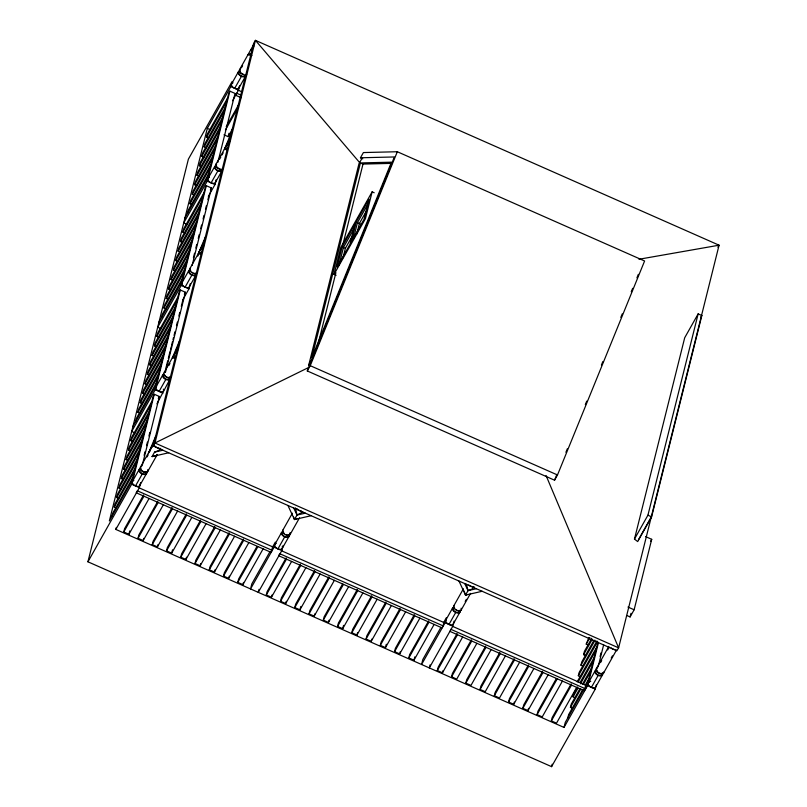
<?xml version="1.0" encoding="UTF-8"?>
<svg xmlns="http://www.w3.org/2000/svg" width="807" height="807" viewBox="0 0 807 807"><rect width="100%" height="100%" fill="white"/><g stroke="black" fill="none" stroke-linecap="round" stroke-linejoin="round"><path stroke-width="1.21" d="M295.443 507.855L296.996 515.068L294.474 519.537L287.928 505.464M87.933 561.803L188.384 159.15L232.093 81.588L230.832 86.621L207.298 128.384L109.359 520.969L132.903 479.207L131.642 484.24L87.933 561.803L551.574 766.65L595.284 689.077L596.323 684.891M111.911 516.51L112.748 513.151L132.913 477.351M116.329 507.936L114.271 507.028L115.108 503.669L135.283 467.868M118.7 498.464L116.632 497.546L117.469 494.197L137.644 458.396M121.06 488.981L119.002 488.074L119.84 484.714L140.015 448.914M123.431 479.499L121.363 478.591L122.2 475.232L142.375 439.432M125.791 470.027L123.733 469.109L124.571 465.76L144.735 429.96M128.152 460.545L126.094 459.637L126.931 456.278L147.106 420.477M130.522 451.063L128.464 450.155L129.291 446.796L149.466 410.995M132.883 441.59L130.825 440.672L131.662 437.323L151.837 401.523M135.556 421.718L136.393 418.359L156.568 382.558M139.974 413.154L137.916 412.236L138.754 408.887L158.929 373.086M142.345 403.671L140.287 402.764L141.124 399.404L161.289 363.604M144.705 394.189L142.647 393.281L143.485 389.922L163.66 354.122M147.076 384.707L145.008 383.799L145.845 380.45L166.02 344.639M149.436 375.235L147.378 374.327L148.216 370.968L168.391 335.167M151.807 365.753L149.739 364.845L150.576 361.486L170.751 325.685M154.167 356.27L152.109 355.362L152.947 352.003L173.122 316.203M156.528 346.798L154.47 345.88L155.307 342.531L175.482 306.731M158.898 337.316L156.84 336.408L157.678 333.049L177.843 297.248M161.561 317.444L162.399 314.094L182.574 278.294M165.99 308.879L163.932 307.971L164.769 304.612L184.944 268.812M168.36 299.397L166.292 298.489L167.13 295.13L187.305 259.329M170.721 289.925L168.663 289.007L169.5 285.658L189.665 249.857M173.081 280.443L171.023 279.535L171.861 276.176L192.036 240.375M175.452 270.96L173.394 270.052L174.231 266.693L194.396 230.893M177.812 261.488L175.755 260.57L176.592 257.221L196.767 221.421M180.183 252.006L178.115 251.098L178.952 247.739L199.127 211.938M182.543 242.524L180.486 241.616L181.323 238.257L201.498 202.456M184.914 233.041L182.846 232.134L183.683 228.785L203.858 192.974M187.577 213.179L188.414 209.82L208.589 174.019M192.005 204.605L189.948 203.697L190.785 200.338L210.95 164.537M194.366 195.133L192.308 194.215L193.145 190.866L213.32 155.065M196.737 185.65L194.669 184.742L195.506 181.383L215.681 145.583M199.097 176.168L197.039 175.26L197.876 171.901L218.051 136.101M201.457 166.696L199.4 165.778L200.237 162.429L220.412 126.628M203.828 157.214L201.77 156.306L202.607 152.947L222.772 117.146M206.189 147.731L204.131 146.824L204.968 143.464L225.143 107.664M208.559 138.259L206.491 137.341L207.328 133.992L227.503 98.192M590.744 681.491L588.807 680.634L587.557 685.668L564.022 727.43L115.835 529.422L116.339 527.405M131.43 483.322L153.148 396.237L154.278 394.25L159.423 396.519L142.224 465.468M155.015 388.782L179.164 291.963L180.284 289.975L185.439 292.255L165.516 372.128M181.323 283.297L205.18 187.698L206.299 185.701L211.454 187.981L192.127 265.432M207.338 179.033L228.764 93.158L229.884 91.161L235.039 93.441L217.84 162.389M135.001 432.925L131.692 431.463L155.226 389.7L156.487 384.667L132.943 426.429M161.017 328.661L157.708 327.198L181.242 285.426L182.493 280.392L158.959 322.164M187.032 224.386L183.714 222.924L207.248 181.161L208.509 176.128L184.974 217.89M132.55 481.335L154.278 394.25M156.437 385.585L180.284 289.975M182.15 282.521L206.299 185.701M208.156 178.256L229.884 91.161M149.093 498.474L128.918 534.274L123.774 531.995L124.611 528.635L143.555 495.004M144.12 455.36L145.028 451.728M146.541 445.686L147.439 442.054M148.952 436.002L149.86 432.381M165.899 368.063L167.715 360.8M168.32 358.379L170.126 351.116M170.62 349.159L171.175 346.919M171.639 345.073L172.547 341.442M172.98 339.676L173.535 337.437M174.05 335.389L174.958 331.758M176.471 325.705L177.369 322.074M178.882 316.021L179.79 312.39M181.293 306.337L182.997 299.528M193.418 257.746L194.548 253.247M195.839 248.062L196.747 244.43M198.25 238.378L199.158 234.746M200.671 228.694L201.568 225.062M203.082 219.02L203.989 215.388M205.503 209.336L206.4 205.704M207.913 199.652L208.821 196.02M115.835 529.422L139.369 487.65L140.63 482.616M156.921 403.823L169.087 380.833M182.937 299.548L188.969 288.845L190.22 283.812M208.337 196.353L214.975 184.571L216.236 179.537M232.527 100.744L238.559 90.031L239.608 85.835M128.918 534.274L129.756 530.915M223.993 134.83L228.119 136.655L228.956 133.296M153.219 445.948L253.67 43.296L255.426 40.35L719.067 245.197L618.616 647.85L616.851 650.795L153.219 445.948L154.974 443.003L255.426 40.35L359.922 162.923M163.347 504.768L143.172 540.569L138.027 538.289L138.865 534.94L157.809 501.308M143.172 540.569L143.737 538.33M177.601 511.063L157.426 546.864L152.281 544.594L153.118 541.235L172.062 507.603M157.426 546.864L157.99 544.624M191.854 517.358L171.679 553.158L166.524 550.888L167.362 547.529L186.316 513.898M171.679 553.158L172.516 549.809M206.108 523.662L185.933 559.463L180.778 557.183L181.615 553.824L200.57 520.192M185.933 559.463L186.488 557.223M220.361 529.957L200.186 565.757L195.032 563.478L195.869 560.129L214.823 526.497M200.186 565.757L200.741 563.518M234.615 536.252L214.44 572.052L209.285 569.772L210.123 566.423L229.077 532.791M214.44 572.052L214.995 569.813M248.869 542.546L228.694 578.347L223.539 576.077L224.376 572.718L243.331 539.086M228.694 578.347L229.249 576.117M263.112 548.851L242.947 584.651L237.793 582.372L238.63 579.012L256.969 546.47M242.947 584.651L243.502 582.412M362.757 158.797L360.457 157.779L363.402 152.563L397.326 151.736L644.601 260.994L557.496 474.98L308.758 365.026L358.974 163.7L362.343 157.738M360.416 162.933L311.795 357.844L391.445 162.177L360.416 162.933L362.999 164.073L391.536 163.377M336.105 275.288L334.048 274.38L340.746 247.537L372.128 191.844L374.186 192.752M342.148 246.912L337.124 267.046L350.016 244.168L355.04 224.043L342.148 246.912L345.366 248.334L343.005 257.806M318.019 344.367L335.914 272.615M342.884 244.682L362.999 164.073M339.001 265.241L343.439 247.477L354.444 227.937M259.027 589.332L258.27 592.348L281.814 550.586L283.065 545.552M270.93 552.301L272.05 550.313L137.341 490.787L136.222 492.784L270.93 552.301L272.887 546.954L139.329 487.942M272.05 550.313L272.887 546.954M269.911 551.776L251.804 583.905L250.543 588.939L274.077 547.166L275.338 542.133L272.322 547.489M356.159 222.046L351.136 242.181L364.028 219.312L369.041 199.178L356.159 222.046L360.346 223.902M353.305 239.195L357.44 222.621L368.496 203.011M291.62 561.44L271.445 597.241L266.3 594.961L267.137 591.612L286.082 557.98M356.714 234.131L359.377 223.468L366.741 210.405M372.128 191.844L365.43 218.687L334.048 274.38M271.445 597.241L272.009 595.001M305.873 567.735L285.698 603.535L280.554 601.265L281.391 597.906L300.335 564.275M285.698 603.535L286.263 601.306M320.127 574.029L299.952 609.84L294.807 607.56L295.634 604.201L314.589 570.569M299.952 609.84L300.789 606.481M334.38 580.334L314.205 616.134L309.051 613.855L309.888 610.506L328.842 576.874M314.205 616.134L314.76 613.895M348.634 586.628L328.459 622.429L323.304 620.149L324.142 616.8L342.481 584.248M328.459 622.429L329.014 620.19M362.888 592.923L342.713 628.724L337.558 626.454L338.395 623.095L357.35 589.463M342.713 628.724L343.55 625.375M377.141 599.218L356.966 635.028L351.812 632.749L352.649 629.389L371.603 595.758M356.966 635.028L357.521 632.789M391.385 605.522L371.22 641.323L366.065 639.043L366.903 635.684L385.857 602.062M371.22 641.323L371.775 639.083M405.639 611.817L385.474 647.618L380.319 645.338L381.156 641.989L400.101 608.357M385.474 647.618L386.311 644.258M419.892 618.112L399.717 653.912L394.573 651.642L395.41 648.283L414.354 614.652M399.717 653.912L400.282 651.673M434.146 624.406L413.971 660.207L408.826 657.937L409.663 654.578L428.608 620.946M413.971 660.207L414.808 656.858M430.06 664.897L429.304 667.914L452.838 626.151L454.099 621.118M443.083 625.869L279.777 553.723L278.657 555.71L441.964 627.866L443.083 625.869L443.921 622.52L281.764 550.878M440.935 627.342L422.838 659.47L421.577 664.504L445.111 622.732L446.372 617.698L443.356 623.054M462.653 637.005L442.478 672.806L437.323 670.526L438.161 667.177L457.115 633.545M442.478 672.806L443.033 670.567M476.907 643.3L456.732 679.101L451.577 676.831L452.414 673.472L471.369 639.84M491.16 649.595L470.985 685.395L465.831 683.126L466.668 679.766L485.622 646.135M505.414 655.899L485.239 691.7L480.084 689.42L480.922 686.061L499.876 652.429M519.668 662.194L499.493 697.994L494.338 695.715L495.175 692.366L514.13 658.734M533.911 668.489L513.746 704.289L508.592 702.019L509.429 698.66L528.383 665.029M513.746 704.289L514.301 702.05M548.165 674.783L528 710.584L522.845 708.314L523.682 704.955L542.627 671.323M528 710.584L528.555 708.354M562.418 681.088L542.243 716.888L537.099 714.609L537.936 711.249L556.275 678.707M576.672 687.382L556.497 723.183L551.352 720.903L552.19 717.554L571.134 683.922M551.574 766.65L552.18 764.209M564.022 727.43L565.273 722.406L583.986 689.198M567.815 717.937L568.653 714.578L582.715 689.632M572.506 708.304L570.448 707.396L571.285 704.037L579.84 688.845M575.139 697.752L573.081 696.844L573.918 693.495L577.58 686.979M580.404 676.669L578.337 675.752L579.174 672.402L596.908 640.94M583.037 666.118L580.969 665.21L581.807 661.851L594.033 640.153M585.66 655.577L583.602 654.659L584.439 651.31L591.773 638.287M588.293 645.025L586.235 644.117L588.908 637.51M449.691 631.276L584.399 690.792L585.519 688.805L586.356 685.446L452.798 626.444M587.647 683.519L597.977 642.09M588.464 682.742L598.491 642.533M600.095 656.545L601.003 652.893M598.179 666.743L603.646 644.813M634.473 539.076L684.699 337.75L698.146 313.883L701.838 315.517L651.612 516.843L637.681 541.578L634.473 539.076L647.92 515.209L698.146 313.883M626.726 615.459L630.096 616.941L631.013 613.3M630.096 616.941L634.131 609.779L651.713 539.318L645.529 536.584M156.881 454.765L156.417 456.237L157.426 454.452M557.496 474.98L554.55 480.195L307.275 370.948L394.381 156.962L360.457 157.779M397.326 151.736L310.221 365.732L307.275 370.948M554.55 480.195L556.921 474.385M565.909 452.283L567.331 448.803M585.327 404.61L586.739 401.119M601.417 365.067L602.839 361.576M620.825 317.383L622.247 313.893M631.245 291.791L632.668 288.311M636.925 277.84L638.347 274.35M231.337 132.802L224.407 149.305L227.251 149.749M230.399 136.575L226.928 144.826L227.978 144.826M201.246 254.023L198.401 253.569L205.321 237.076M201.558 252.177L198.401 253.569L204.383 240.849M179.315 341.341L172.385 357.844L175.23 358.298M178.367 345.124L174.907 353.365L175.956 353.365M151.938 446.987L148.69 452.828L155.62 436.325M151.212 448.349L154.672 440.108M160.734 448.339L158.666 450.488L154.561 452.132L152.039 456.611L168.673 452.777M474.203 586.84L472.135 588.989L468.03 590.633L465.508 595.102L458.961 581.03M198.401 253.569L199.127 252.208M201.326 249.04L202.587 246.579M148.69 452.828L150.364 450.306M231.468 84.099L238.186 72.166M239.598 69.584L253.327 45.222M241.394 67.849L242.584 65.73M206.491 137.341L226.666 101.541M234.696 88.326L241.424 76.393M204.131 146.824L224.306 111.023M239.195 87.519L245.308 76.665M201.77 156.306L221.935 120.505M199.4 165.778L219.575 129.977M197.039 175.26L217.214 139.46M226.242 126.679L239.084 103.901M194.669 184.742L214.844 148.942M225.405 130.038L237.631 108.34M192.308 194.215L212.483 158.414M189.948 203.697L210.113 167.896M228.119 136.655L233.011 127.97M207.883 178.64L214.601 166.706M216.014 164.124L229.743 139.762M219.595 159.211L220.795 157.093M221.986 154.974L223.176 152.856M182.846 232.134L203.021 196.333M211.111 182.866L217.84 170.933M180.486 241.616L200.661 205.815M210.324 189.968L211.454 187.981M215.61 182.059L221.108 172.295M178.115 251.098L198.29 215.287M175.755 260.57L195.93 224.77M173.394 270.052L193.559 234.252M171.023 279.535L191.198 243.734M168.663 289.007L188.838 253.206M166.292 298.489L186.467 262.689M163.932 307.971L184.107 272.171M190.008 268.398L203.737 244.027M181.868 282.914L188.596 270.981M197.765 256.071L198.956 253.953M156.84 336.408L177.005 300.608M182.16 282.319A4.257 2.532 29.4 0 0 185.106 287.131L191.824 275.197M154.47 345.88L174.645 310.08M184.319 294.242L185.439 292.255M189.595 286.324L196.323 274.39M152.109 355.362L172.284 319.562M149.739 364.845L169.914 329.044M147.378 374.327L167.553 338.516M145.008 383.799L165.183 347.999M142.647 393.281L162.822 357.481M140.287 402.764L160.452 366.953M137.916 412.236L158.091 376.435M155.852 387.178L162.58 375.245M168.764 365.632L169.964 363.513M175.926 352.921L177.126 350.803M130.825 440.672L151 404.872M156.689 386.15A4.257 2.532 29.4 0 0 159.09 391.405L165.818 379.472M128.464 450.155L148.629 414.354M158.303 398.507L159.423 396.519M126.094 459.637L146.269 423.836M123.733 469.109L143.898 433.309M121.363 478.591L141.538 442.791M119.002 488.074L139.177 452.273M116.632 497.546L136.807 461.745M114.271 507.028L134.446 471.227M132.267 481.718L138.996 469.785M140.408 467.203L154.137 442.841M146.975 456.994L148.165 454.876M135.505 485.945L142.234 474.012M139.994 485.138L146.723 473.205M147.55 471.802L157.103 454.855M123.774 531.995L143.949 496.194M138.027 538.289L158.192 502.489M152.281 544.594L172.446 508.783M166.524 550.888L186.699 515.088M345.366 248.334L353.345 234.171M180.778 557.183L200.953 521.383M195.032 563.478L215.207 527.677M308.758 365.026L312.117 359.065M209.285 569.772L229.46 533.972M223.539 576.077L243.714 540.276M237.793 582.372L257.968 546.571M274.713 544.654L281.431 532.721M282.853 530.138L292.396 513.191M277.951 548.881L284.669 536.948M282.44 548.064L289.158 536.13M289.985 534.738L299.538 517.791M266.3 594.961L286.475 559.16M280.554 601.265L300.718 565.465M294.807 607.56L314.972 571.76M309.051 613.855L329.226 578.054M323.304 620.149L343.479 584.349M337.558 626.454L357.733 590.653M351.812 632.749L371.987 596.948M366.065 639.043L386.24 603.243M380.319 645.338L400.494 609.537M394.573 651.642L414.748 615.842M408.826 657.937L428.991 622.136M445.746 620.22L452.465 608.286M453.877 605.704L463.43 588.757M446.039 619.625A4.257 2.532 29.4 0 0 448.974 624.436L455.703 612.503M465.195 601.447L466.396 599.329M453.473 623.629L460.192 611.696M461.019 610.304L470.572 593.357M437.323 670.526L457.498 634.726M451.577 676.831L471.752 641.02M465.831 683.126L486.006 647.325M480.084 689.42L500.259 653.62M700.627 317.665L701.838 315.517M494.338 695.715L514.513 659.914M508.592 702.019L528.767 666.209M522.845 708.314L543.02 672.513M537.099 714.609L557.274 678.808M638.448 539.742L651.269 516.994M586.235 644.117L589.897 637.611M583.602 654.659L592.156 639.477M650.563 541.366L651.713 539.318M580.969 665.21L595.031 640.254M551.352 720.903L571.517 685.103M578.337 675.752L597.291 642.12M577.156 681.865L596.716 647.143M578.155 681.965L595.879 650.503M580.031 682.641L594.093 657.685M573.081 696.844L577.973 688.169M580.415 683.832L593.256 661.044M582.291 684.507L591.46 668.236M570.448 707.396L580.838 688.946M583.29 684.608L590.623 671.585M585.156 685.294L588.828 678.778M585.186 687.06L588.807 680.634M585.236 687.443L586.356 685.446M596.323 668.63L608.851 646.387M588.182 683.146L594.91 671.212M600.499 662.658L601.689 660.54M607.661 649.948L608.851 647.829M591.42 687.372L598.138 675.439M611.222 658.018L612.412 655.899M602.637 674.632L595.909 686.565A4.257 2.532 29.4 0 1 590.916 687.13A4.257 2.532 29.4 0 1 588.474 682.561M603.465 673.23L616.588 649.928M717.887 247.154L719.067 245.197L638.973 259.259M228.603 142.304L226.928 144.826L228.512 144.13M226.081 146.783L224.407 149.305L227.574 147.903M176.582 350.843L174.907 353.365L176.491 352.669M174.06 355.322L172.385 357.844L175.543 356.442M302.817 511.971L296.996 515.068L293.728 508.027M152.886 445.827L153.976 444.96M309.081 367.276L154.974 443.003L618.616 647.85L546.067 475.525M252.097 49.59L250.513 50.286L252.389 50.458M251.159 53.363L247.991 54.765L251.875 55.582M200.923 249.101L202.496 248.395M154.894 455.632L152.039 456.611M297.329 518.568L294.474 519.537L293.466 516.853M464.146 591.047L465.508 595.102L466.96 594.688M154.561 452.132L162.873 450.215M296.996 515.068L305.318 513.151M294.474 519.537L311.109 515.713M464.751 583.592L468.03 590.633L476.342 588.717M465.508 595.102L482.142 591.279M230.832 86.621L238.559 90.031M237.369 89.819L241.969 91.847M241.142 95.206L236.532 93.168L235.412 95.165L241.172 97.708M207.298 128.384L210.617 129.846M207.248 181.161L214.975 184.571M181.242 285.426L188.969 288.845M647.92 515.209L651.612 516.843M155.226 389.7L162.953 393.11M627.957 607.056L634.131 609.779M131.642 484.24L139.369 487.65M274.077 547.166L281.814 550.586M445.111 622.732L452.838 626.151M587.557 685.668L595.284 689.077M450.81 629.289L585.519 688.805M468.03 590.633L466.385 584.238M589.009 682.117A4.257 2.532 29.4 0 1 589.756 681.875M140.025 484.422A4.257 2.532 29.4 0 1 134.527 485.421A4.257 2.532 29.4 0 1 133.841 480.437M239.225 86.803A4.257 2.532 29.4 0 1 233.717 87.802A4.257 2.532 29.4 0 1 233.041 82.818M243.502 74.284A3.551 2.108 29.4 0 1 242.645 73.982M241.838 73.548A3.551 2.108 29.4 0 1 240.526 72.368M240.123 71.702A3.551 2.108 29.4 0 1 240.193 69.967M245.267 75.293A3.551 2.108 29.4 0 1 240.335 75.273A3.551 2.108 29.4 0 1 240.143 71.389M253.66 46.695A3.551 2.108 29.4 0 1 253.68 46.1M245.621 76.171A4.257 2.532 29.4 0 1 239.578 75.202A4.257 2.532 29.4 0 1 239.76 70.885M246.74 74.183A4.257 2.532 29.4 0 1 241.111 73.558A4.257 2.532 29.4 0 1 240.143 69.15M253.005 46.524A4.257 2.532 29.4 0 1 253.872 44.788M146.501 471.782A3.551 2.108 29.4 0 1 141.336 469.987M140.731 468.675A3.551 2.108 29.4 0 1 140.761 468.08M145.906 471.681A3.551 2.108 29.4 0 1 144.271 474.032A3.551 2.108 29.4 0 1 140.055 471.752A3.551 2.108 29.4 0 1 140.953 469.008M146.521 471.712A4.257 2.532 29.4 0 1 144.564 474.536A4.257 2.532 29.4 0 1 139.49 471.802A4.257 2.532 29.4 0 1 140.569 468.504M147.641 469.724A4.257 2.532 29.4 0 1 145.684 472.549A4.257 2.532 29.4 0 1 140.62 469.815A4.257 2.532 29.4 0 1 141.689 466.517M154.46 444.314A3.551 2.108 29.4 0 1 154.49 443.719M159.1 448.178A4.257 2.532 29.4 0 1 154.53 445.716M153.814 444.143A4.257 2.532 29.4 0 1 154.672 442.407M602.869 672.846A3.551 2.108 29.4 0 1 602.415 673.22M601.8 673.421A3.551 2.108 29.4 0 1 601.044 673.462M600.216 673.331A3.551 2.108 29.4 0 1 596.676 669.507M602.012 673.754A3.551 2.108 29.4 0 1 597.432 674.581A3.551 2.108 29.4 0 1 596.867 670.435M602.426 673.139A4.257 2.532 29.4 0 1 600.469 675.963A4.257 2.532 29.4 0 1 595.405 673.23A4.257 2.532 29.4 0 1 596.484 669.941M603.787 671.928A4.257 2.532 29.4 0 1 598.28 672.927A4.257 2.532 29.4 0 1 597.604 667.944M615.005 649.605A4.257 2.532 29.4 0 1 611.141 647.9M215.64 181.343A4.257 2.532 29.4 0 1 210.133 182.342A4.257 2.532 29.4 0 1 209.457 177.358M219.918 168.824A3.551 2.108 29.4 0 1 216.942 166.898M216.538 166.242A3.551 2.108 29.4 0 1 216.347 165.596M216.367 165.001A3.551 2.108 29.4 0 1 216.609 164.507M221.683 169.833A3.551 2.108 29.4 0 1 217.133 170.075A3.551 2.108 29.4 0 1 215.943 166.131M222.329 170.126A4.257 2.532 29.4 0 1 216.407 170.085A4.257 2.532 29.4 0 1 216.175 165.425M222.621 169.157A4.257 2.532 29.4 0 1 217.113 167.755A4.257 2.532 29.4 0 1 216.558 163.69M229.652 141.84A4.257 2.532 29.4 0 1 230.288 139.329M189.625 285.617A4.257 2.532 29.4 0 1 185.106 287.131M195.486 273.18A3.551 2.108 29.4 0 1 194.729 273.22M193.055 272.796A3.551 2.108 29.4 0 1 192.237 272.352M190.926 271.172A3.551 2.108 29.4 0 1 190.331 269.861M195.677 274.108A3.551 2.108 29.4 0 1 191.118 274.34A3.551 2.108 29.4 0 1 189.927 270.406M196.353 273.684A4.257 2.532 29.4 0 1 190.845 274.673A4.257 2.532 29.4 0 1 190.17 269.699M196.605 273.432A4.257 2.532 29.4 0 1 191.098 272.02A4.257 2.532 29.4 0 1 190.543 267.954M203.646 246.115A4.257 2.532 29.4 0 1 204.272 243.593M163.377 389.105A4.257 2.532 29.4 0 1 159.09 391.405M170.085 377.242A3.551 2.108 29.4 0 1 167.896 377.363M167.039 377.061A3.551 2.108 29.4 0 1 166.222 376.627M165.496 376.072A3.551 2.108 29.4 0 1 164.517 374.781M169.49 377.141A3.551 2.108 29.4 0 1 165.919 379.048A3.551 2.108 29.4 0 1 163.912 374.67M170.106 377.172A4.257 2.532 29.4 0 1 168.149 379.996A4.257 2.532 29.4 0 1 163.075 377.262A4.257 2.532 29.4 0 1 164.154 373.964M170.6 377.706A4.257 2.532 29.4 0 1 165.506 376.637A4.257 2.532 29.4 0 1 163.992 372.663L177.722 348.301A4.257 2.532 29.4 0 0 177.631 350.379M164.527 372.229A4.257 2.532 29.4 0 1 165.274 371.977M453.504 622.923A4.257 2.532 29.4 0 1 448.974 624.436M459.354 610.496A3.551 2.108 29.4 0 1 458.608 610.526M456.923 610.102A3.551 2.108 29.4 0 1 456.116 609.658M454.805 608.478A3.551 2.108 29.4 0 1 454.2 607.167M459.546 611.413A3.551 2.108 29.4 0 1 454.987 611.645A3.551 2.108 29.4 0 1 453.806 607.711M459.99 610.213A4.257 2.532 29.4 0 1 458.033 613.027A4.257 2.532 29.4 0 1 452.969 610.304A4.257 2.532 29.4 0 1 454.038 607.005M461.11 608.226A4.257 2.532 29.4 0 1 456.823 610.516A4.257 2.532 29.4 0 1 454.422 605.26M473.467 586.628A4.257 2.532 29.4 0 1 468.706 584.964M282.238 546.581A4.257 2.532 29.4 0 1 278.455 549.083A4.257 2.532 29.4 0 1 275.005 544.059M275.54 543.625A4.257 2.532 29.4 0 1 276.287 543.373M288.946 534.718A3.551 2.108 29.4 0 1 285.9 534.537M284.357 533.538A3.551 2.108 29.4 0 1 283.368 532.257M289.642 533.861A3.551 2.108 29.4 0 1 289.39 534.355M288.543 535.253A3.551 2.108 29.4 0 1 284.357 536.322A3.551 2.108 29.4 0 1 282.773 532.146M288.956 534.648A4.257 2.532 29.4 0 1 286.999 537.462A4.257 2.532 29.4 0 1 281.936 534.738A4.257 2.532 29.4 0 1 283.015 531.44M290.076 532.66A4.257 2.532 29.4 0 1 285.789 534.95A4.257 2.532 29.4 0 1 283.388 529.705M301.536 511.103A4.257 2.532 29.4 0 1 296.976 508.642"/></g></svg>
